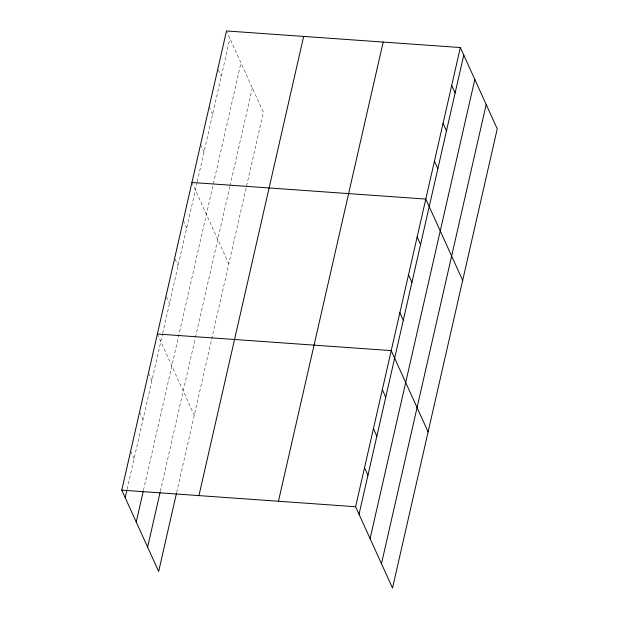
<?xml version="1.0" encoding="UTF-8"?>
<svg xmlns="http://www.w3.org/2000/svg" width="619" height="619" viewBox="0 0 619 619"><rect width="100%" height="100%" fill="white"/><g stroke="black" fill="none" stroke-linecap="round" stroke-linejoin="round"><path stroke-width="0.46" stroke-dasharray="3.1 2.32" d="M127.096 489.312L162.48 334.159M162.689 333.239L197.043 182.628M197.252 181.707L229.912 38.494M143.438 490.426L240.961 62.836M160.329 491.347L195.225 338.314M195.442 337.394L229.788 186.783M229.997 185.862L252.335 87.921M176.67 492.461L263.377 112.271L226.871 31.786M218.236 69.668L221.277 76.377M209.214 106.716L212.634 114.26M200.571 144.598L203.991 152.142M191.936 182.481L228.821 263.802M183.294 220.364L186.714 227.908M175.03 259.082L178.071 265.791M166.395 296.965L169.436 303.674M157.373 334.012L194.258 415.326M148.475 373.04L151.895 380.584M139.569 412.076L142.989 419.612M130.671 451.104L134.091 458.648"/><path stroke-width="0.93" d="M176.454 493.389L158.657 571.453L121.765 490.132L226.492 30.95L460.343 47.547L497.235 128.868L392.508 588.05L355.623 506.729L460.343 47.547M125.185 497.676L126.88 490.24M136.234 522.018L143.229 491.354M147.608 547.103L160.112 492.275M198.939 495.61L303.666 36.428M278.449 501.258L383.176 42.069M359.043 514.273L463.77 55.091M370.085 538.623L474.812 79.433M381.466 563.7L486.186 104.518M191.936 182.481L425.787 199.078L462.672 280.399M157.373 334.012L391.223 350.609L428.116 431.93M121.765 490.132L355.623 506.729M451.708 85.43L455.127 92.974M443.065 123.313L446.485 130.857M434.43 161.195L437.85 168.739M417.144 236.961L420.564 244.505M408.509 274.844L411.929 282.388M399.866 312.727L403.286 320.271M382.325 389.637L385.745 397.181M373.427 428.673L376.847 436.209M364.521 467.701L367.941 475.245"/></g></svg>
